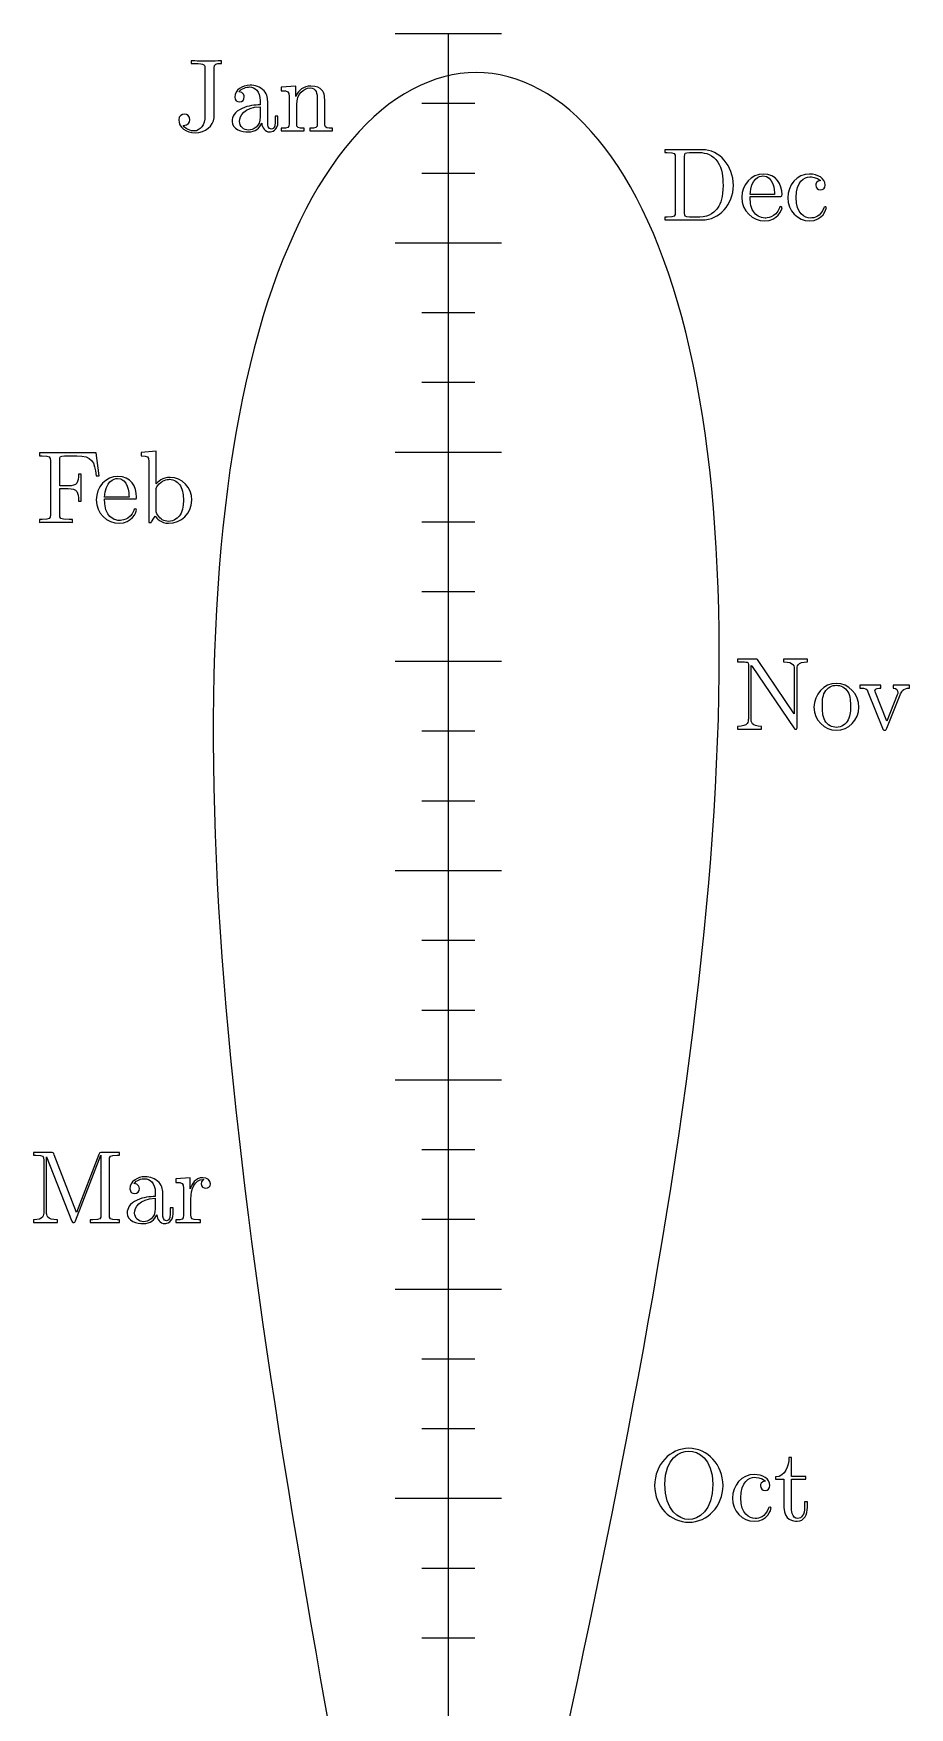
# Model space of a CAD drawing. Extents: x 3.59 to 4.89, y 3.01 to 7.98.
# Drawn here: x 3.595 to 4.893, y 5.492 to 7.975 of the extents above; entities that cross this region are included whole.
import ezdxf

# ---------------------------------------------------------------- set-up
doc = ezdxf.new("R2010")
doc.units = 0
doc.header["$MEASUREMENT"] = 0
doc.layers.add('C00-00-00-BLACK', color=7, linetype='CONTINUOUS')

msp = doc.modelspace()

# ---------------------------------------------------------------- linework, layer by layer
at = {"layer": 'C00-00-00-BLACK'}
for p, q in [((4.13081, 7.97521), (4.28814, 7.97521)), ((4.20947, 3.00846), (4.20947, 7.97521)), ((4.20947, 3.00846), (4.20947, 7.97521)), ((3.82824, 7.93474), (3.82824, 7.93056)), ((3.82824, 7.93056), (3.83371, 7.93056)), ((3.84864, 7.92318), (3.84864, 7.85325)), ((3.86253, 7.85661), (3.86253, 7.92432)), ((3.87321, 7.93056), (3.87321, 7.93474)), ((3.98335, 7.89725), (3.96175, 7.89546)), ((3.98335, 7.88167), (3.98335, 7.89725)), ((4.16758, 7.89811), (4.15587, 7.89225)), ((4.17931, 7.90315), (4.16758, 7.89811)), ((4.19114, 7.9075), (4.17931, 7.90315)), ((4.20301, 7.91097), (4.19114, 7.9075)), ((4.2149, 7.91374), (4.20301, 7.91097)), ((4.22683, 7.91569), (4.2149, 7.91374)), ((4.23882, 7.91683), (4.22683, 7.91569)), ((4.25076, 7.91721), (4.23882, 7.91683)), ((4.26275, 7.91689), (4.25076, 7.91732)), ((4.27463, 7.91575), (4.26275, 7.91689)), ((4.28651, 7.91379), (4.27463, 7.91575)), ((4.29833, 7.91103), (4.28651, 7.91379)), ((4.31011, 7.90756), (4.29833, 7.91103)), ((4.32178, 7.90321), (4.31011, 7.90756)), ((4.33339, 7.89817), (4.32178, 7.90321)), ((4.34483, 7.89231), (4.33339, 7.89817)), ((3.93056, 7.87532), (3.93056, 7.86942)), ((3.96175, 7.89546), (3.96175, 7.89031)), ((3.97358, 7.88183), (3.97364, 7.88183)), ((3.97364, 7.88183), (3.97364, 7.84153)), ((4.01525, 7.87739), (4.01525, 7.84164)), ((4.13281, 7.87825), (4.12147, 7.87011)), ((4.14432, 7.88564), (4.13281, 7.87825)), ((4.15587, 7.89225), (4.14432, 7.88564)), ((4.35622, 7.88569), (4.34483, 7.89231)), ((4.36751, 7.87831), (4.35622, 7.88569)), ((4.37858, 7.87017), (4.36751, 7.87831)), ((3.93056, 7.86664), (3.93056, 7.85151)), ((3.93056, 7.86664), (3.93056, 7.86664)), ((3.94168, 7.84104), (3.94168, 7.8719)), ((3.95692, 7.85254), (3.95281, 7.85254)), ((3.95281, 7.85254), (3.95281, 7.84358)), ((3.95692, 7.84386), (3.95692, 7.85254)), ((3.98469, 7.84164), (3.98469, 7.8699)), ((4.02636, 7.83931), (4.02636, 7.86833)), ((4.09912, 7.85151), (4.08817, 7.8411)), ((4.11025, 7.86122), (4.09912, 7.85151)), ((4.12147, 7.87011), (4.11025, 7.86122)), ((4.17014, 7.87169), (4.24881, 7.87169)), ((4.38954, 7.86128), (4.37858, 7.87017)), ((4.40033, 7.85156), (4.38954, 7.86128)), ((4.41097, 7.84114), (4.40033, 7.85156)), ((3.93278, 7.84207), (3.93278, 7.84207)), ((3.96181, 7.83475), (3.96181, 7.83057)), ((3.96181, 7.83057), (3.99588, 7.83057)), ((3.99588, 7.83057), (3.99588, 7.83475)), ((4.0039, 7.83475), (4.0039, 7.83057)), ((4.0039, 7.83057), (4.03797, 7.83057)), ((4.03797, 7.83057), (4.03797, 7.83475)), ((4.07742, 7.82997), (4.06679, 7.81803)), ((4.08817, 7.8411), (4.07742, 7.82997)), ((4.42139, 7.83003), (4.41097, 7.84114)), ((4.43164, 7.81808), (4.42139, 7.83003)), ((4.05637, 7.80539), (4.04611, 7.79199)), ((4.06679, 7.81803), (4.05637, 7.80539)), ((4.44168, 7.80544), (4.43164, 7.81808)), ((4.4515, 7.79204), (4.44168, 7.80544)), ((4.53033, 7.80279), (4.53033, 7.79861)), ((4.58567, 7.80279), (4.53033, 7.80279)), ((4.53033, 7.79861), (4.5339, 7.79861)), ((4.567, 7.79861), (4.58187, 7.79861)), ((4.03608, 7.77789), (4.02626, 7.76307)), ((4.04611, 7.79199), (4.03608, 7.77789)), ((4.4611, 7.77794), (4.4515, 7.79204)), ((4.47043, 7.76313), (4.4611, 7.77794)), ((4.54585, 7.79135), (4.54585, 7.71001)), ((4.55974, 7.70899), (4.55974, 7.79243)), ((4.02626, 7.76307), (4.01665, 7.74756)), ((4.17014, 7.76822), (4.24881, 7.76822)), ((4.47954, 7.74761), (4.47043, 7.76313)), ((4.76133, 7.75694), (4.76133, 7.75694)), ((4.00732, 7.73133), (3.99815, 7.71436)), ((4.01665, 7.74756), (4.00732, 7.73133)), ((4.48839, 7.73139), (4.47954, 7.74761)), ((4.49696, 7.71442), (4.48839, 7.73139)), ((4.69303, 7.73611), (4.65696, 7.73611)), ((4.65696, 7.73335), (4.70031, 7.73335)), ((3.99815, 7.71436), (3.98931, 7.69672)), ((4.50532, 7.69683), (4.49696, 7.71442)), ((4.5339, 7.70281), (4.53033, 7.70281)), ((4.53033, 7.70281), (4.53033, 7.69863)), ((4.53033, 7.69863), (4.58567, 7.69863)), ((4.58203, 7.70281), (4.567, 7.70281)), ((3.98068, 7.67844), (3.97233, 7.65944)), ((3.98931, 7.69672), (3.98068, 7.67844)), ((4.51335, 7.6785), (4.50532, 7.69683)), ((4.52111, 7.6595), (4.51335, 7.6785)), ((3.97233, 7.65944), (3.96425, 7.63981)), ((4.13081, 7.66476), (4.28814, 7.66476)), ((4.5286, 7.63986), (4.52111, 7.6595)), ((3.96425, 7.63981), (3.95638, 7.61951)), ((4.53575, 7.61951), (4.5286, 7.63986)), ((3.95638, 7.61951), (3.94883, 7.59853)), ((4.54264, 7.59858), (4.53575, 7.61951)), ((3.94162, 7.57693), (3.93468, 7.55469)), ((3.94883, 7.59853), (3.94162, 7.57693)), ((4.54921, 7.57699), (4.54264, 7.59858)), ((4.55544, 7.55474), (4.54921, 7.57699)), ((3.93468, 7.55469), (3.928, 7.53185)), ((4.17014, 7.56131), (4.24881, 7.56131)), ((4.56136, 7.5319), (4.55544, 7.55474)), ((3.928, 7.53185), (3.9216, 7.50836)), ((4.56694, 7.5084), (4.56136, 7.5319)), ((3.9216, 7.50836), (3.91558, 7.48426)), ((4.57226, 7.48432), (4.56694, 7.5084)), ((3.91558, 7.48426), (3.90983, 7.45964)), ((4.57721, 7.45964), (4.57226, 7.48432)), ((3.90983, 7.45964), (3.9044, 7.43435)), ((4.17014, 7.45785), (4.24881, 7.45785)), ((4.58182, 7.4344), (4.57721, 7.45964)), ((3.9044, 7.43435), (3.89925, 7.40853)), ((4.5861, 7.40853), (4.58182, 7.4344)), ((3.89925, 7.40853), (3.89447, 7.38211)), ((4.59006, 7.38217), (4.5861, 7.40853)), ((3.89447, 7.38211), (3.88997, 7.35514)), ((4.59364, 7.35519), (4.59006, 7.38217)), ((3.68739, 7.35303), (3.60363, 7.35303)), ((3.60363, 7.35303), (3.60363, 7.34858)), ((3.69168, 7.31896), (3.68739, 7.35303)), ((3.77636, 7.35558), (3.75424, 7.35374)), ((3.75424, 7.35374), (3.75424, 7.34864)), ((3.77636, 7.30712), (3.77636, 7.35558)), ((3.88997, 7.35514), (3.88579, 7.32764)), ((4.13081, 7.35433), (4.28814, 7.35433)), ((4.59694, 7.32769), (4.59364, 7.35519)), ((3.60363, 7.34858), (3.60732, 7.34858)), ((3.61947, 7.34142), (3.61947, 7.26133)), ((3.63331, 7.30414), (3.63331, 7.34256)), ((3.64068, 7.34864), (3.65875, 7.34864)), ((3.76531, 7.34011), (3.76531, 7.25)), ((3.88579, 7.32764), (3.882, 7.29958)), ((4.59988, 7.29964), (4.59694, 7.32769)), ((3.64578, 7.30414), (3.63331, 7.30414)), ((3.66525, 7.32167), (3.66108, 7.32167)), ((3.66525, 7.28153), (3.66525, 7.32167)), ((3.6875, 7.31896), (3.69168, 7.31896)), ((3.77636, 7.30712), (3.77636, 7.30712)), ((3.63331, 7.26167), (3.63331, 7.30003)), ((3.63331, 7.30003), (3.64578, 7.30003)), ((3.66108, 7.28153), (3.66525, 7.28153)), ((3.73611, 7.28749), (3.69997, 7.28749)), ((3.69997, 7.28472), (3.74333, 7.28472)), ((3.77653, 7.26714), (3.77653, 7.29861)), ((3.882, 7.29958), (3.87847, 7.271)), ((4.60249, 7.27106), (4.59988, 7.29964)), ((3.60732, 7.25418), (3.60363, 7.25418)), ((3.60363, 7.25418), (3.60363, 7.25)), ((3.65207, 7.25418), (3.64725, 7.25418)), ((3.65207, 7.25), (3.65207, 7.25418)), ((3.77653, 7.26714), (3.77653, 7.26714)), ((3.87847, 7.271), (3.87528, 7.24192)), ((4.60471, 7.24197), (4.60249, 7.27106)), ((3.76531, 7.25), (3.76915, 7.25)), ((3.87528, 7.24192), (3.87239, 7.21235)), ((4.17014, 7.25086), (4.24881, 7.25086)), ((4.60661, 7.21235), (4.60471, 7.24197)), ((3.87239, 7.21235), (3.86985, 7.18224)), ((4.60818, 7.18229), (4.60661, 7.21235)), ((3.86985, 7.18224), (3.86762, 7.15169)), ((4.60938, 7.15175), (4.60818, 7.18229)), ((3.86762, 7.15169), (3.86567, 7.12067)), ((4.17014, 7.1474), (4.24881, 7.1474)), ((4.61029, 7.12067), (4.60938, 7.15175)), ((3.86567, 7.12067), (3.8641, 7.08914)), ((4.61083, 7.08919), (4.61029, 7.12067)), ((3.8641, 7.08914), (3.86285, 7.05718)), ((4.61106, 7.05724), (4.61083, 7.08919)), ((3.86285, 7.05718), (3.86187, 7.02479)), ((4.61094, 7.02485), (4.61106, 7.05724)), ((4.13081, 7.04394), (4.28814, 7.04394)), ((4.66417, 7.04719), (4.63835, 7.04719)), ((4.63835, 7.04719), (4.63835, 7.04308)), ((4.63835, 7.04308), (4.64279, 7.04308)), ((4.65419, 7.03917), (4.65419, 6.95865)), ((4.65836, 6.9585), (4.65836, 7.03776)), ((4.65989, 7.03592), (4.72168, 6.94504)), ((4.72228, 6.96593), (4.66857, 7.04525)), ((4.74186, 7.04719), (4.70638, 7.04719)), ((4.70638, 7.04719), (4.70638, 7.04308)), ((4.72228, 7.03163), (4.72228, 6.96593)), ((4.7264, 6.94706), (4.7264, 7.03168)), ((4.74186, 7.04308), (4.74186, 7.04719)), ((3.86187, 7.02479), (3.86122, 6.99197)), ((4.61051, 6.99203), (4.61094, 7.02485)), ((4.85047, 7.00831), (4.81944, 7.00831)), ((4.81944, 7.00831), (4.81944, 7.00418)), ((4.85047, 7.00418), (4.85047, 7.00831)), ((4.89307, 7.00831), (4.86865, 7.00831)), ((4.86865, 7.00831), (4.86865, 7.00418)), ((4.89307, 7.00418), (4.89307, 7.00831)), ((3.86122, 6.99197), (3.86089, 6.95871)), ((4.60975, 6.95876), (4.61051, 6.99203)), ((4.83149, 6.99854), (4.85319, 6.94456)), ((4.85965, 6.95486), (4.84278, 6.99756)), ((4.85949, 6.94456), (4.87924, 6.99397)), ((4.875, 6.99392), (4.85965, 6.95486)), ((3.86089, 6.95871), (3.86083, 6.92507)), ((4.60861, 6.92507), (4.60975, 6.95876)), ((4.81803, 6.97569), (4.81803, 6.97569)), ((4.17014, 6.94049), (4.24881, 6.94049)), ((4.63835, 6.94721), (4.63835, 6.94303)), ((4.63835, 6.94303), (4.67383, 6.94303)), ((4.67383, 6.94303), (4.67383, 6.94721)), ((4.78478, 6.94586), (4.78478, 6.94586)), ((3.86083, 6.92507), (3.86117, 6.891)), ((4.60721, 6.89106), (4.60861, 6.92507)), ((3.86117, 6.891), (3.86171, 6.85656)), ((4.60553, 6.85661), (4.60721, 6.89106)), ((3.86171, 6.85656), (3.86257, 6.82172)), ((4.60346, 6.82178), (4.60553, 6.85661)), ((4.17014, 6.83697), (4.24881, 6.83697)), ((3.86257, 6.82172), (3.86376, 6.78657)), ((4.60113, 6.78662), (4.60346, 6.82178)), ((3.86376, 6.78657), (3.86518, 6.75103)), ((4.59847, 6.75108), (4.60113, 6.78662)), ((3.86518, 6.75103), (3.86692, 6.71517)), ((4.13081, 6.7335), (4.28814, 6.7335)), ((4.59554, 6.71517), (4.59847, 6.75108)), ((3.86692, 6.71517), (3.86892, 6.67893)), ((4.59229, 6.67899), (4.59554, 6.71517)), ((3.86892, 6.67893), (3.87121, 6.64242)), ((4.58876, 6.64247), (4.59229, 6.67899)), ((3.87121, 6.64242), (3.87375, 6.60558)), ((4.58496, 6.60563), (4.58876, 6.64247)), ((4.17014, 6.63004), (4.24881, 6.63004)), ((3.87375, 6.60558), (3.87657, 6.56842)), ((4.58089, 6.56847), (4.58496, 6.60563)), ((3.87657, 6.56842), (3.87967, 6.53097)), ((4.57656, 6.53103), (4.58089, 6.56847)), ((3.87967, 6.53097), (3.88297, 6.49328)), ((4.17014, 6.52653), (4.24881, 6.52653)), ((4.57194, 6.49333), (4.57656, 6.53103)), ((3.88297, 6.49328), (3.88656, 6.45529)), ((4.56706, 6.45535), (4.57194, 6.49333)), ((3.88656, 6.45529), (3.89035, 6.4171)), ((4.56196, 6.4171), (4.56706, 6.45535)), ((3.89035, 6.4171), (3.89437, 6.37864)), ((4.13081, 6.42307), (4.28814, 6.42307)), ((4.55658, 6.37864), (4.56196, 6.4171)), ((3.89437, 6.37864), (3.89865, 6.3399)), ((4.551, 6.33996), (4.55658, 6.37864)), ((3.89865, 6.3399), (3.90315, 6.301)), ((4.54519, 6.301), (4.551, 6.33996)), ((3.62011, 6.31526), (3.59451, 6.31526)), ((3.59451, 6.31526), (3.59451, 6.31108)), ((3.59451, 6.31108), (3.59804, 6.31108)), ((3.61388, 6.22656), (3.61388, 6.30871)), ((3.61388, 6.30871), (3.65088, 6.21446)), ((3.65831, 6.2264), (3.62538, 6.3119)), ((3.65668, 6.21403), (3.69444, 6.31108)), ((3.69146, 6.31233), (3.65831, 6.2264)), ((3.69444, 6.31108), (3.69444, 6.22254)), ((3.72206, 6.31526), (3.69646, 6.31526)), ((3.71853, 6.31108), (3.72206, 6.31108)), ((3.72206, 6.31108), (3.72206, 6.31526)), ((4.17014, 6.31961), (4.24881, 6.31961)), ((3.60969, 6.30388), (3.60969, 6.22667)), ((3.70692, 6.22254), (3.70692, 6.30382)), ((3.90315, 6.301), (3.90782, 6.26183)), ((4.53911, 6.26188), (4.54519, 6.301)), ((3.82682, 6.27783), (3.80561, 6.27599)), ((3.80561, 6.27599), (3.80561, 6.27089)), ((3.81668, 6.26243), (3.81668, 6.22206)), ((3.82682, 6.26144), (3.82682, 6.27783)), ((3.90782, 6.26183), (3.91271, 6.2225)), ((4.53288, 6.22254), (4.53911, 6.26188)), ((3.77501, 6.25592), (3.77501, 6.25)), ((3.77501, 6.24724), (3.77501, 6.23204)), ((3.77501, 6.24724), (3.77501, 6.24724)), ((3.78614, 6.22157), (3.78614, 6.25244)), ((3.82781, 6.2225), (3.82781, 6.24615)), ((3.59451, 6.21528), (3.59451, 6.2111)), ((3.59451, 6.2111), (3.62993, 6.2111)), ((3.62993, 6.2111), (3.62993, 6.21528)), ((3.68229, 6.21528), (3.6786, 6.21528)), ((3.6786, 6.21528), (3.6786, 6.2111)), ((3.72206, 6.21528), (3.71853, 6.21528)), ((3.72206, 6.2111), (3.72206, 6.21528)), ((3.77724, 6.2226), (3.77724, 6.2226)), ((3.80138, 6.23307), (3.79719, 6.23307)), ((3.79719, 6.23307), (3.79719, 6.22412)), ((3.80138, 6.22439), (3.80138, 6.23307)), ((3.80561, 6.21533), (3.80561, 6.21115)), ((3.80561, 6.21115), (3.84212, 6.21115)), ((3.82781, 6.22254), (3.82781, 6.2225)), ((3.84212, 6.21533), (3.83903, 6.21533)), ((3.84212, 6.21115), (3.84212, 6.21533)), ((3.91271, 6.2225), (3.91781, 6.18294)), ((4.17014, 6.21614), (4.24881, 6.21614)), ((4.52642, 6.183), (4.53288, 6.22254)), ((3.91781, 6.18294), (3.92312, 6.14322)), ((4.51975, 6.14328), (4.52642, 6.183)), ((3.92312, 6.14322), (3.92854, 6.10335)), ((4.51286, 6.10335), (4.51975, 6.14328)), ((4.13081, 6.11268), (4.28814, 6.11268)), ((3.92854, 6.10335), (3.93419, 6.06326)), ((4.50586, 6.06332), (4.51286, 6.10335)), ((3.93419, 6.06326), (3.94, 6.02306)), ((4.49858, 6.02311), (4.50586, 6.06332)), ((3.94, 6.02306), (3.94596, 5.98275)), ((4.49121, 5.98281), (4.49858, 6.02311)), ((4.17014, 6.00917), (4.24881, 6.00917)), ((3.94596, 5.98275), (3.9521, 5.94228)), ((4.48367, 5.94233), (4.49121, 5.98281)), ((3.9521, 5.94228), (3.95839, 5.90175)), ((4.47601, 5.90175), (4.48367, 5.94233)), ((3.95839, 5.90175), (3.96479, 5.86106)), ((4.17014, 5.90571), (4.24881, 5.90571)), ((4.46815, 5.86106), (4.47601, 5.90175)), ((3.96479, 5.86106), (3.97136, 5.82026)), ((4.46018, 5.82031), (4.46815, 5.86106)), ((4.71804, 5.86253), (4.71425, 5.86253)), ((4.71804, 5.83475), (4.71804, 5.86253)), ((3.97136, 5.82026), (3.97797, 5.7794)), ((4.4521, 5.77946), (4.46018, 5.82031)), ((4.61664, 5.82113), (4.61664, 5.82113)), ((4.67942, 5.82781), (4.67936, 5.82781)), ((4.69456, 5.83382), (4.69456, 5.83057)), ((4.69456, 5.83057), (4.70692, 5.83057)), ((4.70692, 5.83057), (4.70692, 5.78857)), ((4.73953, 5.83475), (4.71804, 5.83475)), ((4.71804, 5.83057), (4.73953, 5.83057)), ((4.71804, 5.78851), (4.71804, 5.83057)), ((4.73953, 5.83057), (4.73953, 5.83475)), ((4.13081, 5.80225), (4.28814, 5.80225)), ((4.74164, 5.79719), (4.73753, 5.79719)), ((4.73753, 5.79719), (4.73753, 5.78901)), ((4.74164, 5.78857), (4.74164, 5.79719)), ((3.97797, 5.7794), (3.98475, 5.7385)), ((4.4439, 5.7385), (4.4521, 5.77946)), ((4.56603, 5.77083), (4.56603, 5.77083)), ((3.98475, 5.7385), (3.99164, 5.69749)), ((4.43554, 5.69754), (4.4439, 5.7385)), ((3.99164, 5.69749), (3.99858, 5.65642)), ((4.17014, 5.69878), (4.24881, 5.69878)), ((4.42714, 5.65647), (4.43554, 5.69754)), ((3.99858, 5.65642), (4.00564, 5.61535)), ((4.41862, 5.61535), (4.42714, 5.65647)), ((4.00564, 5.61535), (4.01281, 5.57422)), ((4.41004, 5.57422), (4.41862, 5.61535)), ((4.17014, 5.59532), (4.24881, 5.59532)), ((4.01281, 5.57422), (4.02001, 5.53304)), ((4.40136, 5.5331), (4.41004, 5.57422)), ((4.02001, 5.53304), (4.02729, 5.49186)), ((4.39264, 5.49192), (4.40136, 5.5331)), ((4.02729, 5.49186), (4.03461, 5.45074)), ((4.38385, 5.45074), (4.39264, 5.49192))]:
    msp.add_line(p, q, dxfattribs=at)
for points in [[(3.85368, 7.93425), (3.84733, 7.93425), (3.83399, 7.93425), (3.82824, 7.93474)], [(3.83371, 7.93056), (3.84864, 7.93056), (3.84864, 7.92854), (3.84864, 7.92318)], [(3.87321, 7.93474), (3.8666, 7.9344), (3.86079, 7.93425), (3.85368, 7.93425)], [(3.86253, 7.92432), (3.86253, 7.93056), (3.86447, 7.93056), (3.87321, 7.93056)], [(3.91569, 7.8986), (3.90343, 7.8986), (3.89307, 7.89128), (3.89307, 7.88097)], [(3.93625, 7.89014), (3.93039, 7.89615), (3.9229, 7.8986), (3.91569, 7.8986)], [(4.00575, 7.89725), (3.99468, 7.89725), (3.98757, 7.89085), (3.98335, 7.88167)], [(4.02165, 7.8916), (4.01953, 7.89421), (4.01454, 7.89725), (4.00575, 7.89725)], [(3.89307, 7.88097), (3.89307, 7.87631), (3.89606, 7.87358), (3.90001, 7.87358)], [(3.89893, 7.8884), (3.90294, 7.89404), (3.91015, 7.89583), (3.91488, 7.89583)], [(3.90696, 7.88103), (3.90696, 7.88292), (3.90614, 7.88824), (3.89893, 7.8884)], [(3.90001, 7.87358), (3.90424, 7.87358), (3.90696, 7.87685), (3.90696, 7.88103)], [(3.91488, 7.89583), (3.92215, 7.89583), (3.93056, 7.8896), (3.93056, 7.87532)], [(3.94168, 7.8719), (3.94168, 7.87836), (3.94168, 7.88439), (3.93625, 7.89014)], [(3.96175, 7.89031), (3.97239, 7.89031), (3.97358, 7.88921), (3.97358, 7.88183)], [(3.98469, 7.8699), (3.98469, 7.88585), (3.99507, 7.89442), (4.00444, 7.89442)], [(4.00444, 7.89442), (4.01367, 7.89442), (4.01525, 7.88618), (4.01525, 7.87739)], [(4.02636, 7.86833), (4.02636, 7.8814), (4.02636, 7.88613), (4.02165, 7.8916)], [(3.81803, 7.85558), (3.81478, 7.85558), (3.80974, 7.85351), (3.80974, 7.84717)], [(3.82639, 7.84722), (3.82639, 7.8526), (3.82221, 7.85558), (3.81803, 7.85558)], [(3.84864, 7.85325), (3.84864, 7.83914), (3.84104, 7.83057), (3.83296, 7.83057)], [(3.83415, 7.82781), (3.84967, 7.82781), (3.86083, 7.83843), (3.86253, 7.84987)], [(3.86253, 7.84987), (3.86253, 7.85113), (3.86253, 7.8514), (3.86253, 7.85661)], [(3.9036, 7.8641), (3.89258, 7.85906), (3.88889, 7.85135), (3.88889, 7.84483)], [(3.90001, 7.84483), (3.90001, 7.85319), (3.90619, 7.86578), (3.93056, 7.86664)], [(3.93056, 7.86942), (3.92307, 7.86897), (3.91282, 7.86854), (3.9036, 7.8641)], [(3.93056, 7.85151), (3.93056, 7.83708), (3.91992, 7.83192), (3.91331, 7.83192)], [(3.80974, 7.84717), (3.80974, 7.83649), (3.82053, 7.82781), (3.83415, 7.82781)], [(3.81625, 7.83886), (3.82449, 7.83886), (3.82639, 7.84338), (3.82639, 7.84722)], [(3.83296, 7.83057), (3.83203, 7.83057), (3.82172, 7.83057), (3.81625, 7.83886)], [(3.88889, 7.84483), (3.88889, 7.83285), (3.90354, 7.82915), (3.91303, 7.82915)], [(3.91331, 7.83192), (3.90603, 7.83192), (3.90001, 7.83724), (3.90001, 7.84483)], [(3.91303, 7.82915), (3.92301, 7.82915), (3.92996, 7.83507), (3.93278, 7.84207)], [(3.93278, 7.84207), (3.93338, 7.83578), (3.93744, 7.82915), (3.94456, 7.82915)], [(3.94726, 7.83333), (3.94228, 7.83333), (3.94168, 7.84028), (3.94168, 7.84104)], [(3.94456, 7.82915), (3.94775, 7.82915), (3.95692, 7.83132), (3.95692, 7.84386)], [(3.95281, 7.84358), (3.95281, 7.83431), (3.94894, 7.83333), (3.94726, 7.83333)], [(3.97364, 7.84153), (3.97364, 7.83475), (3.97194, 7.83475), (3.96181, 7.83475)], [(3.99588, 7.83475), (3.98628, 7.83475), (3.98469, 7.83475), (3.98469, 7.84164)], [(4.01525, 7.84164), (4.01525, 7.83475), (4.01367, 7.83475), (4.0039, 7.83475)], [(4.03797, 7.83475), (4.03028, 7.83475), (4.02653, 7.83475), (4.02636, 7.83931)], [(4.5339, 7.79861), (4.54551, 7.79861), (4.54585, 7.79693), (4.54585, 7.79135)], [(4.55974, 7.79243), (4.55974, 7.79753), (4.56, 7.79861), (4.567, 7.79861)], [(4.58187, 7.79861), (4.5911, 7.79861), (4.60135, 7.79519), (4.60894, 7.78429)], [(4.63194, 7.74983), (4.63194, 7.77881), (4.61154, 7.80279), (4.58567, 7.80279)], [(4.60894, 7.78429), (4.61535, 7.77517), (4.61664, 7.76187), (4.61664, 7.74983)], [(4.58567, 7.69863), (4.61106, 7.69863), (4.63194, 7.72119), (4.63194, 7.74983)], [(4.61664, 7.74983), (4.61664, 7.73275), (4.61382, 7.72347), (4.6085, 7.71593)], [(4.67654, 7.76665), (4.65864, 7.76665), (4.64442, 7.75108), (4.64442, 7.73215)], [(4.65696, 7.73611), (4.65788, 7.75988), (4.67063, 7.76389), (4.67583, 7.76389)], [(4.67583, 7.76389), (4.69151, 7.76389), (4.69303, 7.74235), (4.69303, 7.73611)], [(4.70415, 7.73611), (4.70415, 7.75151), (4.69581, 7.76665), (4.67654, 7.76665)], [(4.74507, 7.76665), (4.72629, 7.76665), (4.71251, 7.75032), (4.71251, 7.73156)], [(4.72499, 7.73188), (4.72499, 7.75624), (4.73731, 7.76253), (4.74528, 7.76253)], [(4.76807, 7.75028), (4.76807, 7.76069), (4.75662, 7.76665), (4.74507, 7.76665)], [(4.74528, 7.76253), (4.74664, 7.76253), (4.75608, 7.76237), (4.76133, 7.75694)], [(4.76133, 7.75694), (4.7551, 7.75651), (4.75418, 7.75196), (4.75418, 7.75)], [(4.75418, 7.75), (4.75418, 7.7461), (4.75689, 7.74306), (4.76112, 7.74306)], [(4.76112, 7.74306), (4.76503, 7.74306), (4.76807, 7.74567), (4.76807, 7.75028)], [(4.64442, 7.73215), (4.64442, 7.71192), (4.66064, 7.69721), (4.67839, 7.69721)], [(4.66162, 7.71126), (4.65696, 7.71832), (4.65696, 7.72803), (4.65696, 7.73335)], [(4.70031, 7.73335), (4.70367, 7.73335), (4.70415, 7.73335), (4.70415, 7.73611)], [(4.71251, 7.73156), (4.71251, 7.71218), (4.72738, 7.69721), (4.74485, 7.69721)], [(4.74621, 7.70139), (4.73822, 7.70139), (4.72499, 7.70785), (4.72499, 7.73188)], [(4.54585, 7.71001), (4.54585, 7.70449), (4.54551, 7.70281), (4.5339, 7.70281)], [(4.567, 7.70281), (4.56, 7.70281), (4.55974, 7.70389), (4.55974, 7.70899)], [(4.6085, 7.71593), (4.60553, 7.71175), (4.59706, 7.70281), (4.58203, 7.70281)], [(4.67914, 7.70139), (4.67139, 7.70139), (4.66521, 7.70578), (4.66162, 7.71126)], [(4.67839, 7.69721), (4.69721, 7.69721), (4.70415, 7.71382), (4.70415, 7.71669)], [(4.70014, 7.71642), (4.69472, 7.70139), (4.68072, 7.70139), (4.67914, 7.70139)], [(4.70215, 7.71847), (4.70074, 7.71847), (4.70047, 7.71756), (4.70014, 7.71642)], [(4.70415, 7.71669), (4.70415, 7.71815), (4.7029, 7.71847), (4.70215, 7.71847)], [(4.74485, 7.69721), (4.76503, 7.69721), (4.76981, 7.71517), (4.76981, 7.71669)], [(4.7659, 7.71669), (4.76156, 7.70313), (4.75179, 7.70139), (4.74621, 7.70139)], [(4.76785, 7.71815), (4.7665, 7.71815), (4.76622, 7.71756), (4.7659, 7.71669)], [(4.76981, 7.71669), (4.76981, 7.71815), (4.76828, 7.71815), (4.76785, 7.71815)], [(3.60732, 7.34858), (3.61914, 7.34858), (3.61947, 7.3469), (3.61947, 7.34142)], [(3.63331, 7.34256), (3.63331, 7.34754), (3.63363, 7.34864), (3.64068, 7.34864)], [(3.65875, 7.34864), (3.68132, 7.34864), (3.68506, 7.34006), (3.6875, 7.31896)], [(3.75424, 7.34864), (3.76417, 7.34864), (3.76531, 7.34754), (3.76531, 7.34011)], [(3.66108, 7.32167), (3.66108, 7.30908), (3.65961, 7.30414), (3.64578, 7.30414)], [(3.71961, 7.31803), (3.70171, 7.31803), (3.6875, 7.30246), (3.6875, 7.28353)], [(3.69997, 7.28749), (3.7009, 7.31125), (3.71371, 7.31526), (3.71892, 7.31526)], [(3.71892, 7.31526), (3.7346, 7.31526), (3.73611, 7.29372), (3.73611, 7.28749)], [(3.74724, 7.28749), (3.74724, 7.30294), (3.73888, 7.31803), (3.71961, 7.31803)], [(3.7971, 7.31668), (3.78532, 7.31668), (3.77881, 7.30979), (3.77636, 7.30712)], [(3.77653, 7.29861), (3.77653, 7.30149), (3.77653, 7.30165), (3.77821, 7.3041)], [(3.77821, 7.3041), (3.78418, 7.31267), (3.79253, 7.31386), (3.79617, 7.31386)], [(3.79617, 7.31386), (3.80306, 7.31386), (3.80854, 7.30989), (3.81222, 7.3041)], [(3.82915, 7.28271), (3.82915, 7.30176), (3.81435, 7.31668), (3.7971, 7.31668)], [(3.81222, 7.3041), (3.81619, 7.29785), (3.81668, 7.28911), (3.81668, 7.28288)], [(3.64578, 7.30003), (3.65967, 7.30003), (3.66108, 7.29492), (3.66108, 7.28153)], [(3.6875, 7.28353), (3.6875, 7.26329), (3.70367, 7.24858), (3.72146, 7.24858)], [(3.70464, 7.26264), (3.69997, 7.26969), (3.69997, 7.2794), (3.69997, 7.28472)], [(3.74333, 7.28472), (3.74675, 7.28472), (3.74724, 7.28472), (3.74724, 7.28749)], [(3.79482, 7.24858), (3.81315, 7.24858), (3.82915, 7.26335), (3.82915, 7.28271)], [(3.81668, 7.28288), (3.81668, 7.27724), (3.81635, 7.26807), (3.81196, 7.26118)], [(3.61947, 7.26133), (3.61947, 7.25586), (3.61914, 7.25418), (3.60732, 7.25418)], [(3.64725, 7.25418), (3.63331, 7.25418), (3.63331, 7.25618), (3.63331, 7.26167)], [(3.72222, 7.25276), (3.71446, 7.25276), (3.70822, 7.25722), (3.70464, 7.26264)], [(3.72146, 7.24858), (3.74029, 7.24858), (3.74724, 7.26519), (3.74724, 7.26807)], [(3.74317, 7.26779), (3.73774, 7.25276), (3.72374, 7.25276), (3.72222, 7.25276)], [(3.74522, 7.26986), (3.74382, 7.26986), (3.74349, 7.26899), (3.74317, 7.26779)], [(3.74724, 7.26807), (3.74724, 7.26953), (3.74599, 7.26986), (3.74522, 7.26986)], [(3.76915, 7.25), (3.76926, 7.25017), (3.77051, 7.25228), (3.77468, 7.25939)], [(3.77468, 7.25939), (3.77696, 7.25603), (3.78342, 7.24858), (3.79482, 7.24858)], [(3.77864, 7.26069), (3.77653, 7.26394), (3.77653, 7.26437), (3.77653, 7.26714)], [(3.79471, 7.25142), (3.78782, 7.25142), (3.78233, 7.25504), (3.77864, 7.26069)], [(3.81196, 7.26118), (3.80871, 7.25646), (3.80294, 7.25142), (3.79471, 7.25142)], [(3.60363, 7.25), (3.60894, 7.25043), (3.62071, 7.25043), (3.62663, 7.25043)], [(3.62663, 7.25043), (3.63286, 7.25043), (3.64665, 7.25043), (3.65207, 7.25)], [(4.64279, 7.04308), (4.64507, 7.04308), (4.64817, 7.04292), (4.6505, 7.04275)], [(4.6505, 7.04275), (4.65403, 7.04226), (4.65419, 7.0421), (4.65419, 7.03917)], [(4.65836, 7.03776), (4.65913, 7.037), (4.65929, 7.03683), (4.65989, 7.03592)], [(4.66857, 7.04525), (4.66721, 7.04704), (4.66704, 7.04719), (4.66417, 7.04719)], [(4.70638, 7.04308), (4.72228, 7.04308), (4.72228, 7.03581), (4.72228, 7.03163)], [(4.7264, 7.03168), (4.7264, 7.03581), (4.7264, 7.04308), (4.74186, 7.04308)], [(4.78478, 7.01112), (4.766, 7.01112), (4.75142, 6.99463), (4.75142, 6.97569)], [(4.76747, 6.99815), (4.77154, 7.00515), (4.7786, 7.00836), (4.78461, 7.00836)], [(4.78461, 7.00836), (4.79124, 7.00836), (4.79769, 7.00499), (4.80165, 6.99849)], [(4.81803, 6.97569), (4.81803, 6.99507), (4.803, 7.01112), (4.78478, 7.01112)], [(4.81944, 7.00418), (4.82894, 7.00418), (4.82954, 7.00325), (4.83149, 6.99854)], [(4.84185, 7.00017), (4.84185, 7.00418), (4.84776, 7.00418), (4.85047, 7.00418)], [(4.86865, 7.00418), (4.87424, 7.00401), (4.87586, 7.00049), (4.87586, 6.99756)], [(4.87924, 6.99397), (4.88058, 6.99744), (4.88314, 7.00401), (4.89307, 7.00418)], [(4.76389, 6.97738), (4.76389, 6.98329), (4.76389, 6.99149), (4.76747, 6.99815)], [(4.80165, 6.99849), (4.80556, 6.99192), (4.80556, 6.98313), (4.80556, 6.97738)], [(4.84278, 6.99756), (4.84185, 6.99957), (4.84185, 6.99983), (4.84185, 7.00017)], [(4.87586, 6.99756), (4.87586, 6.99621), (4.8756, 6.99561), (4.875, 6.99392)], [(4.65419, 6.95865), (4.65419, 6.95449), (4.65419, 6.94721), (4.63835, 6.94721)], [(4.67383, 6.94721), (4.65836, 6.94721), (4.65836, 6.95438), (4.65836, 6.9585)], [(4.75142, 6.97569), (4.75142, 6.95622), (4.76704, 6.94168), (4.78467, 6.94168)], [(4.76764, 6.956), (4.76389, 6.96267), (4.76389, 6.97194), (4.76389, 6.97738)], [(4.78478, 6.94586), (4.77832, 6.94586), (4.77169, 6.949), (4.76764, 6.956)], [(4.78467, 6.94168), (4.80285, 6.94168), (4.81803, 6.95649), (4.81803, 6.97569)], [(4.80225, 6.95703), (4.79893, 6.95019), (4.79232, 6.94586), (4.78478, 6.94586)], [(4.80556, 6.97738), (4.80556, 6.9719), (4.80556, 6.96371), (4.80225, 6.95703)], [(4.72168, 6.94504), (4.72304, 6.94319), (4.72319, 6.94303), (4.72428, 6.94303)], [(4.72428, 6.94303), (4.7264, 6.94303), (4.7264, 6.94412), (4.7264, 6.94706)], [(4.85319, 6.94456), (4.85406, 6.94239), (4.85439, 6.94168), (4.85633, 6.94168)], [(4.85633, 6.94168), (4.85829, 6.94168), (4.85889, 6.94303), (4.85949, 6.94456)], [(3.59804, 6.31108), (3.60943, 6.31108), (3.60969, 6.3094), (3.60969, 6.30388)], [(3.62538, 6.3119), (3.62403, 6.31526), (3.62358, 6.31526), (3.62011, 6.31526)], [(3.69646, 6.31526), (3.69254, 6.31526), (3.69254, 6.31511), (3.69146, 6.31233)], [(3.70692, 6.30382), (3.70692, 6.3094), (3.70725, 6.31108), (3.71853, 6.31108)], [(3.76014, 6.27919), (3.74783, 6.27919), (3.73753, 6.27181), (3.73753, 6.2615)], [(3.73753, 6.2615), (3.73753, 6.25683), (3.7405, 6.25418), (3.74447, 6.25418)], [(3.74338, 6.26899), (3.74735, 6.27463), (3.75461, 6.27636), (3.75933, 6.27636)], [(3.75142, 6.26156), (3.75142, 6.26351), (3.7506, 6.26882), (3.74338, 6.26899)], [(3.74447, 6.25418), (3.74869, 6.25418), (3.75142, 6.25738), (3.75142, 6.26156)], [(3.75933, 6.27636), (3.76654, 6.27636), (3.77501, 6.27013), (3.77501, 6.25592)], [(3.78071, 6.27067), (3.77485, 6.27669), (3.76736, 6.27919), (3.76014, 6.27919)], [(3.78614, 6.25244), (3.78614, 6.25896), (3.78614, 6.26497), (3.78071, 6.27067)], [(3.80561, 6.27089), (3.81554, 6.27089), (3.81668, 6.26981), (3.81668, 6.26243)], [(3.84565, 6.27783), (3.83447, 6.27783), (3.829, 6.26785), (3.82682, 6.26144)], [(3.82781, 6.24615), (3.82781, 6.26133), (3.83404, 6.27501), (3.84532, 6.27501)], [(3.847, 6.27501), (3.84646, 6.27485), (3.84304, 6.273), (3.84304, 6.26893)], [(3.84304, 6.26893), (3.84304, 6.26454), (3.8464, 6.26221), (3.84999, 6.26221)], [(3.84532, 6.27501), (3.8464, 6.27501), (3.84668, 6.27501), (3.847, 6.27501)], [(3.85693, 6.26872), (3.85693, 6.27349), (3.85215, 6.27783), (3.84565, 6.27783)], [(3.84999, 6.26221), (3.85286, 6.26221), (3.85693, 6.264), (3.85693, 6.26872)], [(3.74799, 6.24463), (3.73703, 6.23964), (3.73335, 6.23193), (3.73335, 6.22542)], [(3.74447, 6.22537), (3.74447, 6.23372), (3.75065, 6.24631), (3.77501, 6.24724)], [(3.77501, 6.25), (3.76753, 6.24957), (3.75726, 6.24908), (3.74799, 6.24463)], [(3.60969, 6.22667), (3.60969, 6.22254), (3.60969, 6.21528), (3.59451, 6.21528)], [(3.62993, 6.21528), (3.61388, 6.21528), (3.61388, 6.22244), (3.61388, 6.22656)], [(3.65088, 6.21446), (3.65164, 6.21246), (3.6524, 6.2111), (3.65392, 6.2111)], [(3.65392, 6.2111), (3.6556, 6.2111), (3.65608, 6.21235), (3.65668, 6.21403)], [(3.6786, 6.2111), (3.68419, 6.21158), (3.6945, 6.21158), (3.70042, 6.21158)], [(3.69444, 6.22254), (3.69444, 6.21696), (3.69412, 6.21528), (3.68229, 6.21528)], [(3.70042, 6.21158), (3.70632, 6.21158), (3.71647, 6.21158), (3.72206, 6.2111)], [(3.71853, 6.21528), (3.70725, 6.21528), (3.70692, 6.21696), (3.70692, 6.22254)], [(3.73335, 6.22542), (3.73335, 6.21343), (3.74799, 6.20969), (3.75749, 6.20969)], [(3.75776, 6.21251), (3.75049, 6.21251), (3.74447, 6.21783), (3.74447, 6.22537)], [(3.75749, 6.20969), (3.76747, 6.20969), (3.77442, 6.21565), (3.77724, 6.2226)], [(3.77501, 6.23204), (3.77501, 6.21767), (3.76438, 6.21251), (3.75776, 6.21251)], [(3.77724, 6.2226), (3.77783, 6.21631), (3.7819, 6.20975), (3.78901, 6.20975)], [(3.79172, 6.21386), (3.78674, 6.21386), (3.78614, 6.22081), (3.78614, 6.22157)], [(3.78901, 6.20975), (3.79215, 6.20975), (3.80138, 6.21192), (3.80138, 6.22439)], [(3.79719, 6.22412), (3.79719, 6.21485), (3.7934, 6.21386), (3.79172, 6.21386)], [(3.81668, 6.22206), (3.81668, 6.21533), (3.81511, 6.21533), (3.80561, 6.21533)], [(3.83903, 6.21533), (3.82807, 6.21533), (3.82781, 6.21696), (3.82781, 6.22254)], [(4.56586, 5.87642), (4.53857, 5.87642), (4.51525, 5.85221), (4.51525, 5.82113)], [(4.53054, 5.82319), (4.53054, 5.86197), (4.55306, 5.87224), (4.56586, 5.87224)], [(4.61664, 5.82113), (4.61664, 5.85194), (4.59364, 5.87642), (4.56586, 5.87642)], [(4.56586, 5.87224), (4.57932, 5.87224), (4.6014, 5.86154), (4.6014, 5.82319)], [(4.71425, 5.86253), (4.71408, 5.85032), (4.70953, 5.83442), (4.69456, 5.83382)], [(4.66314, 5.83751), (4.64437, 5.83751), (4.63053, 5.82118), (4.63053, 5.8024)], [(4.68608, 5.82107), (4.68608, 5.83149), (4.67469, 5.83751), (4.66314, 5.83751)], [(4.51525, 5.82113), (4.51525, 5.79021), (4.53874, 5.76665), (4.56586, 5.76665)], [(4.56603, 5.77083), (4.55122, 5.77083), (4.53054, 5.78401), (4.53054, 5.82319)], [(4.56586, 5.76665), (4.59364, 5.76665), (4.61664, 5.79069), (4.61664, 5.82113)], [(4.6014, 5.82319), (4.6014, 5.78342), (4.58024, 5.77083), (4.56603, 5.77083)], [(4.64307, 5.80274), (4.64307, 5.8271), (4.65539, 5.83333), (4.66336, 5.83333)], [(4.66336, 5.83333), (4.66465, 5.83333), (4.67415, 5.83317), (4.67942, 5.82781)], [(4.67936, 5.82781), (4.67312, 5.82731), (4.67219, 5.82281), (4.67219, 5.82086)], [(4.67219, 5.82086), (4.67219, 5.81689), (4.67492, 5.81392), (4.67914, 5.81392)], [(4.67914, 5.81392), (4.68311, 5.81392), (4.68608, 5.81651), (4.68608, 5.82107)], [(4.63053, 5.8024), (4.63053, 5.78304), (4.64546, 5.76807), (4.66292, 5.76807)], [(4.66428, 5.77225), (4.65631, 5.77225), (4.64307, 5.77864), (4.64307, 5.80274)], [(4.66292, 5.76807), (4.68306, 5.76807), (4.68788, 5.78603), (4.68788, 5.78749)], [(4.68397, 5.78754), (4.67958, 5.77399), (4.66982, 5.77225), (4.66428, 5.77225)], [(4.68593, 5.78901), (4.68457, 5.78901), (4.68425, 5.78842), (4.68397, 5.78754)], [(4.68788, 5.78749), (4.68788, 5.78901), (4.68636, 5.78901), (4.68593, 5.78901)], [(4.70692, 5.78857), (4.70692, 5.76992), (4.72114, 5.76807), (4.72656, 5.76807)], [(4.72775, 5.77225), (4.71804, 5.77225), (4.71804, 5.78597), (4.71804, 5.78851)], [(4.72656, 5.76807), (4.73742, 5.76807), (4.74164, 5.77886), (4.74164, 5.78857)], [(4.73753, 5.78901), (4.73753, 5.77794), (4.73313, 5.77225), (4.72775, 5.77225)]]:
    msp.add_open_spline(points, degree=3, dxfattribs=at)

doc.saveas('drawing.dxf')
